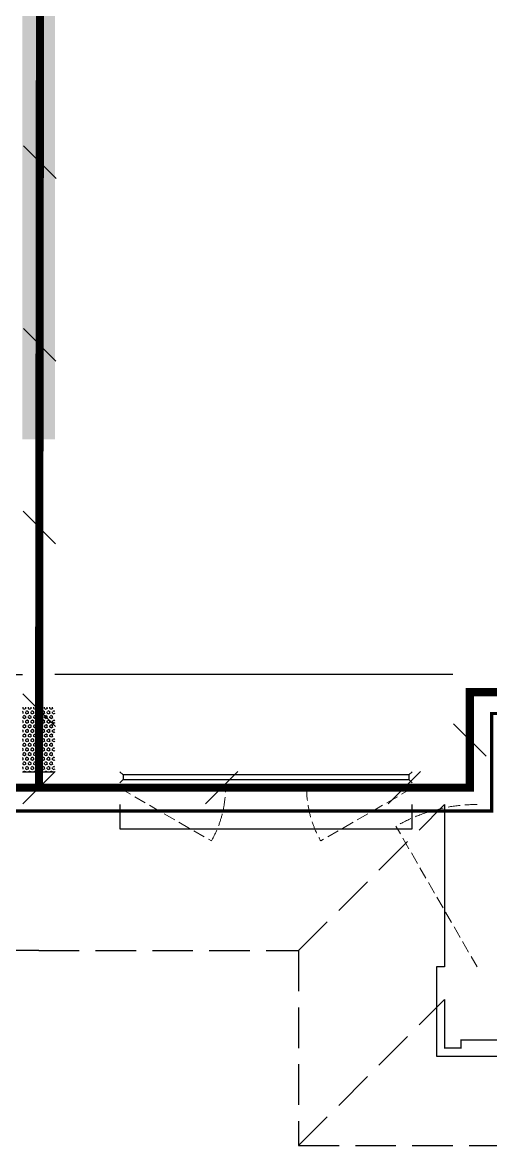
# Model space of a CAD drawing. Extents: x 5031545 to 5313844, y -886381 to -283477.
# Drawn here: x 5184846 to 5187729, y -856181 to -849266 of the extents above; entities that cross this region are included whole.
import ezdxf

# ---------------------------------------------------------------- set-up
doc = ezdxf.new("R2010")
doc.units = 0
doc.header["$LTSCALE"] = 1000
doc.header["$MEASUREMENT"] = 0
doc.linetypes.add('CENTER2', pattern=[1.125, 0.75, -0.125, 0.125, -0.125])
doc.linetypes.add('DASH', pattern=[0.35, 0.25, -0.1])
doc.layers.get('0').update_dxf_attribs({"linetype": 'CONTINUOUS'})
for name, color, linetype in [('3-栏杆1', 252, 'CONTINUOUS'), ('3.5方案汇报，与郭总、侯月琴确定户型_t8$0$2020.03.04 -1安徽标准化洋房户型(UA）_t8_t8$0$看线', 154, 'CONTINUOUS'), ('SHTLN', 4, 'CONTINUOUS'), ('WIRE-接地', 2, 'CONTINUOUS'), ('保温', 6, 'CONTINUOUS'), ('卫生间', 6, 'CONTINUOUS'), ('看线', 185, 'CONTINUOUS')]:
    doc.layers.add(name, color=color, linetype=linetype)
doc.layers.add('WINDOW', color=146, linetype='CONTINUOUS', lineweight=20)

# ---------------------------------------------------------------- blocks, each defined once
blk = doc.blocks.new('DSFDS')
at = {"layer": '3-栏杆1', "color": 5}
for p, q in [((490702.7, 517230.7), (490682.5, 517248.5)), ((490682.5, 517248.5), (490702.7, 517230.7)), ((492462.2, 517230.7), (492482.5, 517248.5)), ((492482.5, 517248.5), (492462.2, 517230.7)), ((490682.5, 517181.5), (490702.7, 517201.4)), ((492462.2, 517230.6), (490702.7, 517230.7)), ((490702.7, 517230.7), (490702.7, 517201.4)), ((490702.7, 517201.4), (492462.2, 517201.3)), ((492462.2, 517230.7), (492462.2, 517201.4)), ((492462.2, 517201.4), (492482.5, 517181.5)), ((492482.5, 517181.5), (492462.2, 517201.4))]:
    blk.add_line(p, q, dxfattribs=at)
blk = doc.blocks.new('A$C04040EB5')
at = {"layer": '保温', "linetype": 'Continuous', "ltscale": 10}
h = blk.add_hatch(dxfattribs=at)
h.set_pattern_fill('HEX', color=251, scale=10, angle=90, style=0)
h.set_pattern_definition([(90, (-503782.455, -514000.21), (-16.49778, 1e-15), [9.525, -19.05]), (210, (-503782.455, -514000.21), (8.24889, -14.2874966), [9.525, -19.05]), (150, (-503782.455, -513990.684), (-8.24889, -14.2874966), [9.525, -19.05])])
edge = h.paths.add_edge_path()
edge.add_line((0.1, 2048.3), (200.1, 2048.3))
edge.add_line((200.1, 2048.3), (200, 4800))
edge.add_line((200, 4800), (0, 4800))
edge.add_line((0, 4800), (0.1, 2048.3))
h = blk.add_hatch(dxfattribs=at)
h.set_pattern_fill('HEX', color=251, scale=10, angle=90, style=0)
h.set_pattern_definition([(90, (-503782.47, -516048.461), (-16.49778, 1e-15), [9.525, -19.05]), (210, (-503782.47, -516048.461), (8.24889, -14.2874966), [9.525, -19.05]), (150, (-503782.47, -516038.936), (-8.24889, -14.2874966), [9.525, -19.05])])
h.paths.add_polyline_path([(0.1, 0), (200.1, 0), (200.1, 398.3), (0.1, 398.3)])
at = {"layer": '保温', "color": 251, "linetype": 'ByBlock', "ltscale": 10}
blk.add_line((0, 0), (200, 0), dxfattribs=at)
blk = doc.blocks.new('BFBTCSD')
at = {"layer": '卫生间', "color": 252, "linetype": 'DASH'}
for p, q in [((705216.6, 673857.2), (704316.6, 674757.2)), ((705216.6, 672657.2), (704316.6, 673557.2))]:
    blk.add_line(p, q, dxfattribs=at)
blk.add_lwpolyline([(706816.6, 673857.2), (705216.6, 673857.2), (705216.6, 672657.2), (684016.6, 672657.2), (684016.6, 673857.2), (681416.6, 673857.2), (681416.6, 683557.2), (683216.6, 683557.2), (683216.6, 684557.2), (689716.6, 684557.2), (689716.6, 689157.2), (698116.6, 689157.2), (698116.6, 684657.2), (697816.6, 684657.2), (697816.6, 683557.2), (699116.6, 683557.2), (699116.6, 684557.2), (706016.6, 684557.2), (706016.6, 683557.2), (706816.6, 683557.2)], dxfattribs=at)
blk = doc.blocks.new('$TelecSys$00000008')
blk.add_line((0.4, 0.4), (-0.4, -0.4))

msp = doc.modelspace()

# ---------------------------------------------------------------- linework, layer by layer
at = {"color": 252, "linetype": 'DASH', "ltscale": 0.8, "const_width": 20}
for points in [[(5184946.1, -854120.8), (5182156.1, -854120.8), (5182156.1, -853520.8), (5175986, -853520.8), (5175986.1, -854720.8), (5175236.1, -854720.8)], [(5184946.1, -854120.8), (5187736.1, -854120.8), (5187736.1, -853520.8), (5193906.2, -853520.8)]]:
    msp.add_lwpolyline(points, dxfattribs=at)
at = {"color": 252, "const_width": 8}
msp.add_lwpolyline([(5187446.1, -855280.8), (5187446.1, -855580.8), (5187546.1, -855580.8), (5187546.1, -855530.8), (5188596.1, -855530.8), (5188596.1, -855280.8)], dxfattribs=at)
at = {"layer": '3.5方案汇报，与郭总、侯月琴确定户型_t8$0$2020.03.04 -1安徽标准化洋房户型(UA）_t8_t8$0$看线', "color": 252, "ltscale": 10}
for points in [[(5182396.1, -853280.8), (5184846.1, -853280.8)], [(5187496.1, -853280.8), (5185046.1, -853280.8)]]:
    msp.add_lwpolyline(points, dxfattribs=at)
at = {"layer": 'WINDOW', "color": 252, "linetype": 'DASH', "ltscale": 0.3}
for points in [[(5185446.1, -853980.8), (5186009.2, -854305.4, 0.131485), (5186096.1, -853980.8)], [(5187246.1, -853980.8), (5186683, -854305.4, -0.131485), (5186596.1, -853980.8)], [(5187646.1, -855080.8), (5187146.1, -854214.8, -0.131652), (5187646.1, -854080.8)]]:
    msp.add_lwpolyline(points, format="xyb", dxfattribs=at)
at = {"layer": 'WIRE-接地', "color": 2, "linetype": 'CENTER2', "const_width": 50}
for points in [[(5184957.5, -846273.7), (5184948.1, -853977.6)], [(5194798.4, -854574.7), (5193297.5, -854574.7), (5193297.5, -855184.4), (5188350, -855184.4), (5188350, -853389), (5187601.1, -853389), (5187601.1, -853977.6), (5182295, -853977.6), (5182295, -853385.4), (5181551.2, -853385.4), (5181551.2, -855179.9), (5176602.7, -855179.9), (5176602.7, -854589.1), (5175103.1, -854589.1)]]:
    msp.add_lwpolyline(points, dxfattribs=at)
at = {"layer": '看线', "color": 252, "ltscale": 0.5}
for points in [[(5185446.1, -854080.8), (5185446.1, -854230.8), (5187246.1, -854230.8), (5187246.1, -854080.8)], [(5187446.1, -854080.8), (5187446.1, -855080.8)]]:
    msp.add_lwpolyline(points, dxfattribs=at)
at = {"layer": '看线', "color": 252}
msp.add_lwpolyline([(5187446.1, -855080.8), (5187396.1, -855080.8), (5187396.1, -855630.8), (5188646.1, -855630.8), (5188646.1, -855430.8)], dxfattribs=at)

# ---------------------------------------------------------------- block references
msp.add_blockref('BFBTCSD', (4478129.5, -1528838))
at = {"xscale": -1}
msp.add_blockref('BFBTCSD', (5891762.7, -1528838), dxfattribs=at)
at = {"color": 252}
msp.add_blockref('A$C04040EB5', (5184846.1, -853880.8), dxfattribs=at)
at = {"layer": '3-栏杆1', "color": 252}
msp.add_blockref('DSFDS', (4694763.6, -1371129.3), dxfattribs=at)
at = {"layer": 'SHTLN', "color": 2, "xscale": 250, "yscale": 250, "zscale": 250, "rotation": 269.9302820242157}
for p in [(5184952.8, -850125.7), (5184951.4, -851250.7), (5184950, -852375.7), (5184948.7, -853500.7)]:
    msp.add_blockref('$TelecSys$00000008', p, dxfattribs=at)
at = {"layer": 'SHTLN', "color": 6, "xscale": 250, "yscale": 250, "zscale": 250}
for p, rotation in [((5187601.1, -853683.3), 270), ((5184948.1, -853977.6), 180), ((5186073.1, -853977.6), 180), ((5187198.1, -853977.6), 180)]:
    msp.add_blockref('$TelecSys$00000008', p, dxfattribs=dict(at, rotation=rotation))

doc.saveas('drawing.dxf')
